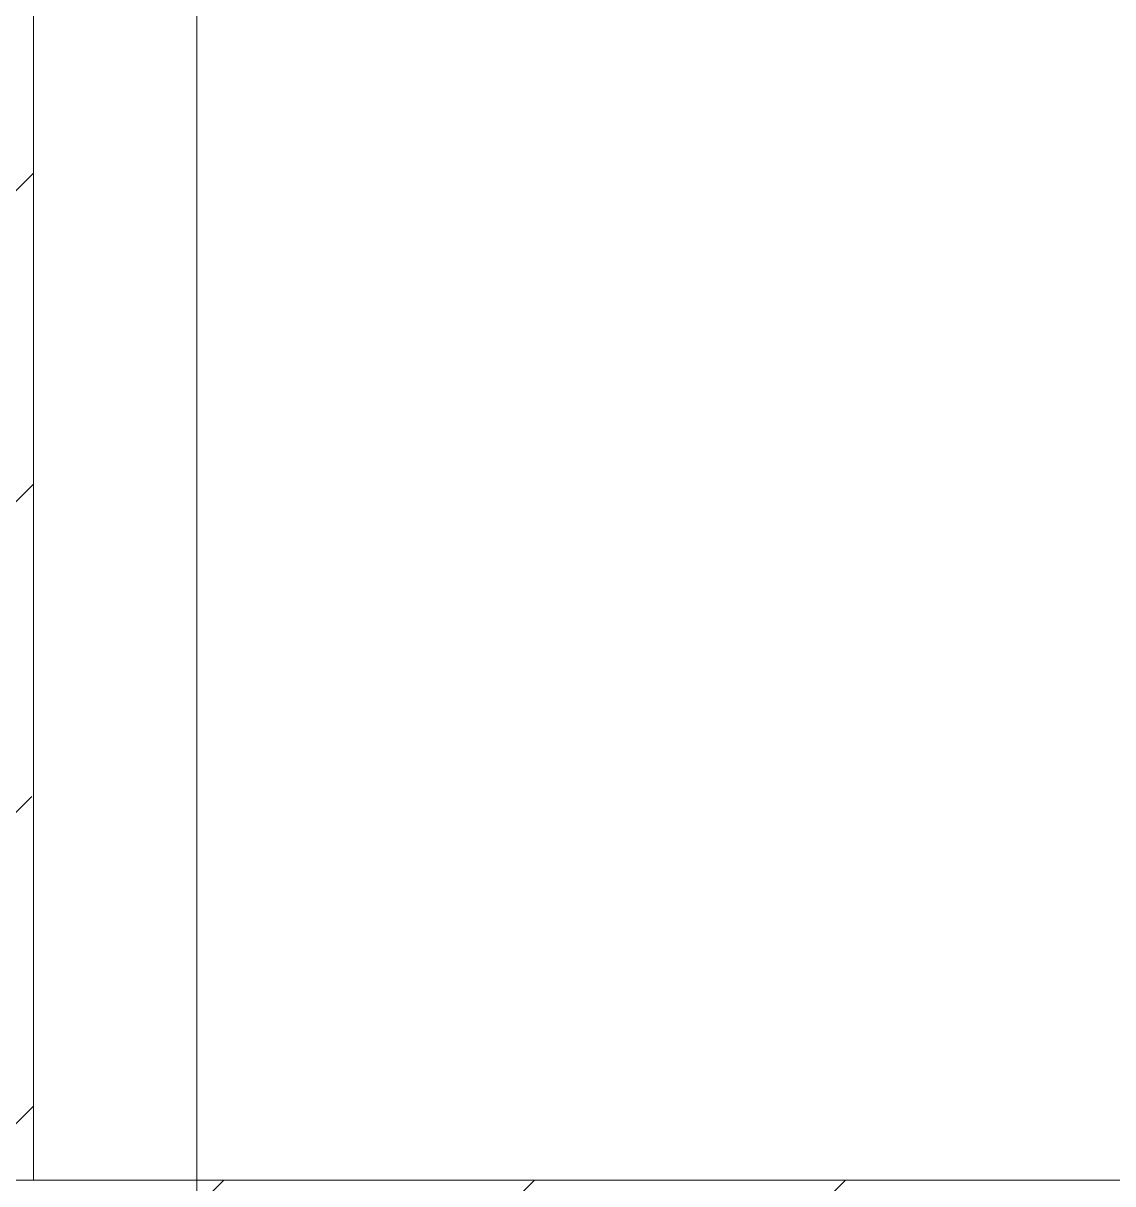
# Model space of a CAD drawing. Header units: millimetres. Extents: x 35770 to 248499, y -12553 to 31000.
# Drawn here: x 47628.1 to 47828, y 399.4 to 612.2 of the extents above; entities that cross this region are included whole.
import ezdxf

# ---------------------------------------------------------------- set-up
doc = ezdxf.new("R2010")
doc.units = ezdxf.units.MM
doc.linetypes.add('Осевая', pattern=[3175, 635, -476.25, 1587.5, -476.25])
doc.layers.add('A-WALL-1', color=9, linetype='Continuous', lineweight=9, true_color=0x808080)
doc.layers.add('S-COLS-1', color=9, linetype='Continuous', lineweight=9, true_color=0x808080)
for name, color, linetype, lineweight in [('I-WALL', 7, 'Continuous', 9), ('S-COLS', 7, 'Continuous', 9), ('Оси', 7, 'Continuous', 9), ('Оси-2', 7, 'Осевая', 9)]:
    doc.layers.add(name, color=color, linetype=linetype, lineweight=lineweight)

# ---------------------------------------------------------------- blocks, each defined once
blk = doc.blocks.new('BSC_Колонна _Прямоугольная - 500х500-V7-План отделки полов с раскладкой материалов 1 этажа в осях 17-23')
at = {"layer": 'S-COLS'}
h = blk.add_hatch(dxfattribs=at)
h.set_pattern_fill('FP_9', color=256, style=0, pattern_type=2)
h.set_pattern_definition([(45, (-47660, -150), (-57.02463, 57.02463), []), (45, (-47602.975, -150), (-57.02463, 57.02463), [100.806, -20.161, 3.353, -16.808])])
h.paths.add_polyline_path([(-220.79, -250), (250, -250), (250, 250), (-250, 250), (-250, -250)])
at = {"layer": 'S-COLS-1'}
blk.add_line((250, 250), (-250, 250), dxfattribs=at)

msp = doc.modelspace()

# ---------------------------------------------------------------- hatches: boundary and pattern name
at = {"layer": 'I-WALL'}
h = msp.add_hatch(dxfattribs=at)
h.set_pattern_fill('FP_1', color=256, style=0, pattern_type=2)
h.set_pattern_definition([(45, (0, 0), (-57.02463, 57.02463), []), (45, (57.025, 0), (-57.02463, 57.02463), [100.806, -20.161, 3.353, -16.808])])
h.paths.add_polyline_path([(47439.21, 400), (47630, 400), (47630, 7400), (47410, 7400), (47410, 400)])

# ---------------------------------------------------------------- linework, layer by layer
at = {"layer": 'A-WALL-1'}
msp.add_line((47630, 7400), (47630, 400), dxfattribs=at)
at = {"layer": 'Оси'}
msp.add_line((47660, -1906.26), (47660, 593.74), dxfattribs=at)
at = {"layer": 'Оси-2'}
msp.add_line((47660, 593.74), (47660, 24898.07), dxfattribs=at)

# ---------------------------------------------------------------- block references
at = {"layer": 'S-COLS'}
msp.add_blockref('BSC_Колонна _Прямоугольная - 500х500-V7-План отделки полов с раскладкой материалов 1 этажа в осях 17-23', (47660, 150), dxfattribs=at)

doc.saveas('drawing.dxf')
